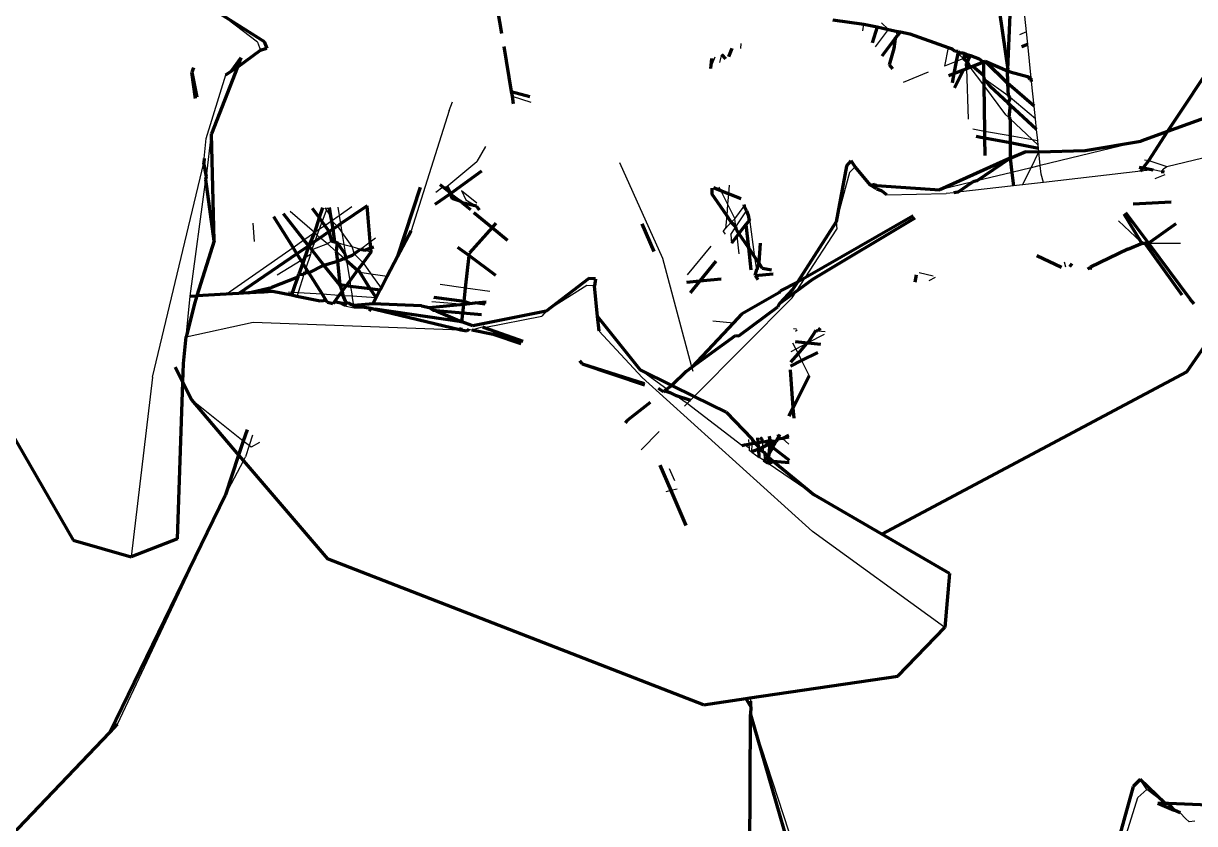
# Model space of a CAD drawing. Header units: millimetres. Extents: x 4307 to 31003, y 2809 to 20009.
# Drawn here: x 14715.29 to 14736.59, y 13281.33 to 13295.87 of the extents above; entities that cross this region are included whole.
import ezdxf

# ---------------------------------------------------------------- set-up
doc = ezdxf.new("R2010")
doc.units = ezdxf.units.MM
doc.layers.add('ProfileEdges', color=7, linetype='Continuous')

msp = doc.modelspace()

# ---------------------------------------------------------------- linework, layer by layer
for p, q in [((14733.532, 13295.719), (14733.432, 13296.675)), ((14719.552, 13295.536), (14718.865, 13296.053)), ((14730.557, 13295.739), (14730.574, 13295.864)), ((14730.895, 13295.886), (14731.026, 13295.767)), ((14730.784, 13295.447), (14731.026, 13295.767)), ((14731.184, 13295.649), (14731.165, 13295.737)), ((14731.206, 13295.728), (14731.184, 13295.649)), ((14733.532, 13295.719), (14733.404, 13295.667)), ((14733.555, 13295.498), (14733.532, 13295.719)), ((14719.552, 13295.536), (14719.604, 13295.39)), ((14728.34, 13295.507), (14728.332, 13295.416)), ((14732.11, 13295.438), (14732.044, 13295.1)), ((14733.619, 13294.879), (14733.555, 13295.498)), ((14727.785, 13295.053), (14727.871, 13295.27)), ((14727.989, 13295.309), (14727.951, 13295.163)), ((14732.388, 13295.238), (14732.256, 13295.185)), ((14732.388, 13295.238), (14732.282, 13295.326)), ((14732.439, 13295.258), (14732.388, 13295.238)), ((14732.439, 13295.258), (14732.437, 13295.318)), ((14732.515, 13295.289), (14732.439, 13295.258)), ((14732.479, 13295.217), (14732.439, 13295.258)), ((14731.745, 13294.989), (14731.287, 13294.802)), ((14732.256, 13295.185), (14732.044, 13295.1)), ((14732.48, 13294.131), (14732.446, 13295.056)), ((14732.756, 13294.751), (14732.508, 13295.081)), ((14718.617, 13293.782), (14718.971, 13294.941)), ((14733.197, 13294.561), (14732.754, 13294.876)), ((14733.622, 13294.848), (14733.619, 13294.879)), ((14733.625, 13294.818), (14733.622, 13294.848)), ((14733.672, 13294.37), (14733.625, 13294.818)), ((14733.159, 13294.213), (14732.756, 13294.751)), ((14723.036, 13294.29), (14723.093, 13294.447)), ((14724.177, 13294.554), (14724.518, 13294.445)), ((14733.696, 13294.143), (14733.236, 13294.528)), ((14733.696, 13294.143), (14733.672, 13294.37)), ((14723.036, 13294.29), (14722.341, 13292.105)), ((14733.159, 13294.213), (14733.209, 13294.165)), ((14733.235, 13294.141), (14733.636, 13293.763)), ((14733.716, 13293.946), (14733.696, 13294.143)), ((14732.558, 13293.956), (14732.769, 13293.918)), ((14732.769, 13293.918), (14733.234, 13293.835)), ((14733.737, 13293.745), (14733.716, 13293.946)), ((14736.084, 13293.273), (14738.769, 13293.917)), ((14718.58, 13293.421), (14718.617, 13293.782)), ((14718.619, 13293.094), (14718.715, 13293.869)), ((14733.234, 13293.835), (14733.636, 13293.763)), ((14733.636, 13293.763), (14733.737, 13293.745)), ((14733.636, 13293.763), (14733.746, 13293.659)), ((14733.746, 13293.659), (14733.737, 13293.745)), ((14735.613, 13293.732), (14733.784, 13293.291)), ((14723.695, 13293.635), (14723.536, 13293.365)), ((14733.615, 13293.25), (14733.758, 13293.543)), ((14733.751, 13293.609), (14733.746, 13293.659)), ((14733.758, 13293.543), (14733.751, 13293.609)), ((14733.784, 13293.291), (14733.758, 13293.543)), ((14717.639, 13289.443), (14718.572, 13293.342)), ((14722.992, 13292.912), (14723.536, 13293.365)), ((14726.92, 13291.598), (14726.139, 13293.341)), ((14733.784, 13293.291), (14733.615, 13293.25)), ((14733.8, 13293.136), (14733.784, 13293.291)), ((14735.679, 13293.397), (14735.758, 13293.383)), ((14735.758, 13293.383), (14736.084, 13293.273)), ((14730.313, 13293.164), (14730.073, 13292.265)), ((14730.42, 13293.268), (14730.313, 13293.164)), ((14733.264, 13293.166), (14732.629, 13293.013)), ((14733.615, 13293.25), (14733.264, 13293.166)), ((14733.463, 13292.94), (14733.615, 13293.25)), ((14733.841, 13292.983), (14733.8, 13293.136)), ((14735.613, 13293.186), (14733.841, 13292.983)), ((14735.838, 13293.212), (14735.613, 13293.186)), ((14735.982, 13293.185), (14735.838, 13293.212)), ((14736.049, 13293.122), (14735.866, 13293.051)), ((14736.024, 13293.233), (14735.982, 13293.185)), ((14736.024, 13293.233), (14736.084, 13293.273)), ((14718.326, 13290.916), (14718.612, 13293.037)), ((14722.793, 13292.805), (14722.922, 13292.902)), ((14722.922, 13292.902), (14722.992, 13292.912)), ((14727.938, 13292.901), (14727.974, 13292.83)), ((14728.127, 13292.936), (14728.113, 13292.776)), ((14732.556, 13292.995), (14731.954, 13292.85)), ((14733.294, 13292.921), (14732.283, 13292.805)), ((14733.463, 13292.94), (14733.294, 13292.921)), ((14733.841, 13292.983), (14733.463, 13292.94)), ((14723.259, 13292.839), (14723.336, 13292.667)), ((14723.259, 13292.839), (14723.539, 13292.612)), ((14723.336, 13292.667), (14723.53, 13292.55)), ((14727.974, 13292.83), (14728.098, 13292.587)), ((14728.113, 13292.776), (14728.098, 13292.587)), ((14730.993, 13292.757), (14732.071, 13292.781)), ((14732.209, 13292.796), (14732.071, 13292.781)), ((14720.584, 13292.071), (14720.146, 13292.453)), ((14720.726, 13292.268), (14720.802, 13292.478)), ((14720.771, 13292.523), (14720.802, 13292.478)), ((14720.802, 13292.478), (14720.819, 13292.526)), ((14720.802, 13292.478), (14720.879, 13292.368)), ((14721.009, 13292.535), (14721.033, 13292.385)), ((14721.033, 13292.385), (14721.267, 13292.548)), ((14728.098, 13292.587), (14728.081, 13292.381)), ((14728.098, 13292.587), (14728.232, 13292.322)), ((14728.232, 13292.322), (14728.401, 13292.553)), ((14728.25, 13292.175), (14728.439, 13292.466)), ((14719.464, 13292.241), (14719.49, 13291.91)), ((14720.678, 13292.137), (14720.726, 13292.268)), ((14720.772, 13292.203), (14720.892, 13292.286)), ((14720.892, 13292.286), (14721.033, 13292.385)), ((14720.892, 13292.286), (14721.003, 13292.191)), ((14721.033, 13292.385), (14721.059, 13292.229)), ((14721.059, 13292.229), (14721.083, 13292.076)), ((14728.081, 13292.381), (14728.061, 13292.143)), ((14728.061, 13292.143), (14728.161, 13292.263)), ((14728.161, 13292.263), (14728.232, 13292.322)), ((14728.25, 13292.175), (14728.232, 13292.322)), ((14728.503, 13292.314), (14728.471, 13292.389)), ((14728.594, 13291.627), (14728.503, 13292.314)), ((14730.073, 13292.265), (14730.083, 13292.134)), ((14735.205, 13292.285), (14735.616, 13291.898)), ((14720.394, 13291.939), (14720.584, 13292.071)), ((14720.584, 13292.071), (14720.678, 13292.137)), ((14720.637, 13292.024), (14720.584, 13292.071)), ((14720.597, 13291.914), (14720.637, 13292.024)), ((14720.637, 13292.024), (14720.678, 13292.137)), ((14720.691, 13291.978), (14720.637, 13292.024)), ((14720.678, 13292.137), (14720.772, 13292.203)), ((14721.003, 13292.191), (14721.083, 13292.076)), ((14721.083, 13292.076), (14721.265, 13291.816)), ((14721.083, 13292.076), (14721.119, 13291.856)), ((14728.019, 13292.092), (14728.061, 13292.143)), ((14728.019, 13292.092), (14728.053, 13292.045)), ((14728.159, 13292.034), (14728.25, 13292.175)), ((14728.159, 13292.034), (14728.171, 13291.881)), ((14728.31, 13291.688), (14728.271, 13292.011)), ((14729.509, 13291.25), (14730.083, 13292.134)), ((14718.979, 13290.953), (14720.195, 13291.8)), ((14720.195, 13291.8), (14720.394, 13291.939)), ((14720.54, 13291.756), (14720.597, 13291.914)), ((14720.82, 13291.865), (14720.54, 13291.756)), ((14720.82, 13291.865), (14720.691, 13291.978)), ((14720.901, 13291.916), (14720.82, 13291.865)), ((14720.978, 13291.727), (14720.82, 13291.865)), ((14720.995, 13291.89), (14721.119, 13291.856)), ((14721.119, 13291.856), (14721.265, 13291.816)), ((14721.119, 13291.856), (14721.149, 13291.675)), ((14721.265, 13291.816), (14721.424, 13291.773)), ((14721.265, 13291.816), (14721.305, 13291.683)), ((14721.424, 13291.773), (14721.6, 13291.906)), ((14721.6, 13291.906), (14721.697, 13291.979)), ((14727.366, 13291.305), (14727.799, 13291.827)), ((14735.749, 13291.879), (14736.333, 13291.878)), ((14720.403, 13291.605), (14720.341, 13291.566)), ((14720.511, 13291.672), (14720.403, 13291.605)), ((14720.511, 13291.672), (14720.431, 13291.423)), ((14720.52, 13291.701), (14720.511, 13291.672)), ((14720.52, 13291.701), (14720.54, 13291.756)), ((14721.124, 13291.6), (14720.978, 13291.727)), ((14721.149, 13291.675), (14721.124, 13291.6)), ((14721.167, 13291.563), (14721.124, 13291.6)), ((14721.305, 13291.683), (14721.47, 13291.523)), ((14721.503, 13291.751), (14721.616, 13291.72)), ((14727.443, 13289.651), (14726.92, 13291.598)), ((14728.631, 13291.4), (14728.594, 13291.627)), ((14720.341, 13291.566), (14719.907, 13291.295)), ((14720.431, 13291.423), (14720.408, 13291.353)), ((14721.167, 13291.563), (14721.226, 13291.194)), ((14721.47, 13291.523), (14721.611, 13291.322)), ((14734.249, 13291.445), (14734.226, 13291.533)), ((14720.394, 13291.308), (14720.289, 13290.983)), ((14721.226, 13291.194), (14721.243, 13291.094)), ((14721.409, 13291.351), (14721.611, 13291.322)), ((14721.611, 13291.322), (14721.909, 13291.278)), ((14721.611, 13291.322), (14721.795, 13291.058)), ((14729.351, 13291.008), (14729.509, 13291.25)), ((14731.838, 13291.282), (14731.58, 13291.337)), ((14731.87, 13291.256), (14731.755, 13291.197)), ((14720.11, 13290.994), (14720.187, 13290.989)), ((14720.187, 13290.989), (14720.289, 13290.983)), ((14720.289, 13290.983), (14720.266, 13290.911)), ((14720.289, 13290.983), (14720.723, 13290.955)), ((14720.723, 13290.955), (14721.034, 13290.935)), ((14721.034, 13290.935), (14721.101, 13290.93)), ((14721.243, 13291.094), (14721.271, 13290.919)), ((14722.871, 13291.136), (14723.334, 13291.068)), ((14723.334, 13291.068), (14723.772, 13291.004)), ((14725.536, 13291.11), (14724.798, 13290.645)), ((14725.678, 13291.101), (14725.536, 13291.11)), ((14729.273, 13290.887), (14729.351, 13291.008)), ((14718.25, 13290.175), (14718.326, 13290.916)), ((14721.131, 13290.735), (14721.002, 13290.799)), ((14721.101, 13290.93), (14721.271, 13290.919)), ((14721.307, 13290.699), (14721.131, 13290.735)), ((14721.271, 13290.919), (14721.707, 13290.891)), ((14721.299, 13290.748), (14721.271, 13290.919)), ((14721.299, 13290.748), (14721.307, 13290.699)), ((14722.722, 13290.818), (14723.301, 13290.772)), ((14727.49, 13289.093), (14729.273, 13290.887)), ((14721.607, 13290.699), (14721.307, 13290.699)), ((14723.671, 13290.344), (14724.72, 13290.549)), ((14724.798, 13290.645), (14724.72, 13290.549)), ((14718.25, 13290.175), (14719.471, 13290.442)), ((14719.471, 13290.442), (14723.248, 13290.305)), ((14723.395, 13290.317), (14723.448, 13290.306)), ((14723.448, 13290.306), (14723.641, 13290.355)), ((14727.826, 13290.468), (14728.202, 13290.432)), ((14729.293, 13290.328), (14729.351, 13290.323)), ((14729.361, 13290.299), (14729.33, 13290.276)), ((14725.761, 13290.279), (14726.544, 13289.439)), ((14729.852, 13290.216), (14729.559, 13290.065)), ((14729.739, 13290.286), (14729.873, 13290.273)), ((14729.338, 13289.951), (14729.247, 13289.904)), ((14729.279, 13290.068), (14729.338, 13289.951)), ((14729.535, 13290.052), (14729.338, 13289.951)), ((14729.338, 13289.951), (14729.378, 13289.872)), ((14729.378, 13289.872), (14729.441, 13289.745)), ((14729.441, 13289.745), (14729.582, 13289.464)), ((14717.639, 13289.443), (14717.254, 13286.178)), ((14726.995, 13289.225), (14726.507, 13289.575)), ((14727.472, 13289.546), (14727.45, 13289.625)), ((14729.641, 13286.634), (14726.544, 13289.439)), ((14719.29, 13288.282), (14718.348, 13289.03)), ((14727.049, 13289.165), (14726.995, 13289.225)), ((14727.36, 13288.963), (14727.144, 13289.118)), ((14727.36, 13288.963), (14727.422, 13289.025)), ((14727.422, 13289.025), (14727.49, 13289.093)), ((14727.312, 13288.914), (14727.36, 13288.963)), ((14728.355, 13288.202), (14727.36, 13288.963)), ((14719.456, 13288.387), (14719.395, 13288.198)), ((14726.523, 13288.121), (14726.853, 13288.452)), ((14729.028, 13288.362), (14728.991, 13288.391)), ((14719.395, 13288.198), (14719.29, 13288.282)), ((14719.395, 13288.198), (14719.33, 13287.995)), ((14719.432, 13288.169), (14719.395, 13288.198)), ((14719.583, 13288.254), (14719.432, 13288.169)), ((14728.489, 13288.152), (14728.407, 13288.211)), ((14728.479, 13288.31), (14728.484, 13288.225)), ((14728.484, 13288.225), (14728.489, 13288.152)), ((14728.547, 13288.235), (14728.536, 13288.319)), ((14728.538, 13288.077), (14728.547, 13288.235)), ((14728.727, 13288.315), (14728.723, 13288.348)), ((14728.745, 13288.17), (14728.733, 13288.268)), ((14728.757, 13288.077), (14728.745, 13288.17)), ((14729.093, 13288.326), (14729.028, 13288.362)), ((14729.212, 13288.222), (14729.093, 13288.326)), ((14719.295, 13287.923), (14719.33, 13287.995)), ((14728.489, 13288.152), (14728.492, 13288.109)), ((14728.538, 13288.077), (14728.492, 13288.109)), ((14728.538, 13288.077), (14728.674, 13287.985)), ((14728.752, 13287.931), (14728.674, 13287.985)), ((14728.772, 13287.949), (14728.757, 13288.077)), ((14718.966, 13287.303), (14719.295, 13287.923)), ((14727.034, 13287.784), (14727.13, 13287.565)), ((14729.671, 13287.303), (14728.833, 13287.875)), ((14727.067, 13287.38), (14726.975, 13287.359)), ((14727.18, 13287.405), (14727.067, 13287.38)), ((14717.004, 13283.133), (14718.966, 13287.303)), ((14732.05, 13284.893), (14729.641, 13286.634)), ((14728.5, 13283.609), (14728.518, 13283.55)), ((14728.516, 13283.309), (14729.31, 13280.88)), ((14735.721, 13281.947), (14735.601, 13282.129)), ((14735.14, 13280.457), (14735.56, 13281.8)), ((14735.56, 13281.8), (14735.721, 13281.947)), ((14736.05, 13281.696), (14735.721, 13281.947)), ((14736.426, 13281.415), (14736.326, 13281.521)), ((14736.426, 13281.415), (14736.493, 13281.358)), ((14736.594, 13281.371), (14736.493, 13281.358))]:
    msp.add_line(p, q)
at = {"layer": 'ProfileEdges', "lineweight": 211}
for p, q in [((14723.879, 13296.335), (14723.987, 13295.692)), ((14732.995, 13296.42), (14733.191, 13295.04)), ((14718.865, 13296.053), (14719.67, 13295.548)), ((14733.191, 13295.04), (14733.24, 13296.175)), ((14730.011, 13295.943), (14730.574, 13295.864)), ((14730.574, 13295.864), (14730.817, 13295.812)), ((14730.817, 13295.812), (14730.727, 13295.52)), ((14730.817, 13295.812), (14731.026, 13295.767)), ((14731.026, 13295.767), (14731.165, 13295.737)), ((14731.145, 13295.598), (14731.184, 13295.649)), ((14731.165, 13295.737), (14731.239, 13295.721)), ((14731.239, 13295.721), (14731.184, 13295.649)), ((14731.239, 13295.721), (14731.409, 13295.685)), ((14731.409, 13295.685), (14732.11, 13295.438)), ((14719.604, 13295.39), (14719.72, 13295.428)), ((14719.67, 13295.548), (14719.72, 13295.428)), ((14724.026, 13295.455), (14724.163, 13294.638)), ((14728.12, 13295.276), (14728.18, 13295.426)), ((14730.908, 13295.288), (14731.145, 13295.598)), ((14731.119, 13295.416), (14731.037, 13295.123)), ((14731.145, 13295.598), (14731.119, 13295.416)), ((14732.11, 13295.438), (14732.179, 13295.413)), ((14732.179, 13295.413), (14732.221, 13295.378)), ((14733.445, 13295.454), (14733.555, 13295.498)), ((14719.248, 13295.249), (14719.07, 13295.009)), ((14719.184, 13295.082), (14719.604, 13295.39)), ((14719.248, 13295.249), (14719.184, 13295.082)), ((14727.802, 13295.236), (14727.785, 13295.053)), ((14727.989, 13295.309), (14728.058, 13295.234)), ((14732.221, 13295.378), (14732.291, 13295.372)), ((14732.282, 13295.326), (14732.256, 13295.185)), ((14732.291, 13295.372), (14732.282, 13295.326)), ((14732.291, 13295.372), (14732.312, 13295.343)), ((14732.312, 13295.343), (14732.382, 13295.338)), ((14732.382, 13295.338), (14732.407, 13295.307)), ((14732.382, 13295.338), (14732.437, 13295.318)), ((14732.407, 13295.307), (14732.388, 13295.238)), ((14732.388, 13295.238), (14732.459, 13295.178)), ((14732.437, 13295.318), (14732.515, 13295.289)), ((14732.459, 13295.178), (14732.479, 13295.217)), ((14732.479, 13295.217), (14732.515, 13295.289)), ((14732.515, 13295.289), (14732.675, 13295.23)), ((14732.675, 13295.23), (14732.726, 13295.187)), ((14732.748, 13295.203), (14732.75, 13295.177)), ((14736.094, 13293.907), (14737.037, 13295.319)), ((14718.385, 13295.068), (14718.356, 13294.988)), ((14718.419, 13294.51), (14718.356, 13294.988)), ((14718.356, 13294.988), (14718.448, 13294.533)), ((14719.184, 13295.082), (14718.715, 13293.869)), ((14718.971, 13294.941), (14719.07, 13295.009)), ((14719.07, 13295.009), (14719.184, 13295.082)), ((14731.037, 13295.123), (14731.094, 13295.049)), ((14732.256, 13295.185), (14732.214, 13294.964)), ((14732.214, 13294.964), (14732.386, 13295.032)), ((14732.221, 13294.705), (14732.386, 13295.032)), ((14732.386, 13295.032), (14732.446, 13295.056)), ((14732.443, 13295.145), (14732.459, 13295.178)), ((14732.446, 13295.056), (14732.443, 13295.145)), ((14732.446, 13295.056), (14732.508, 13295.081)), ((14732.459, 13295.178), (14732.508, 13295.081)), ((14732.508, 13295.081), (14732.554, 13295.099)), ((14732.554, 13295.099), (14732.75, 13295.177)), ((14732.554, 13295.099), (14732.753, 13294.932)), ((14732.726, 13295.187), (14732.75, 13295.177)), ((14732.75, 13295.177), (14732.783, 13295.191)), ((14732.75, 13295.177), (14732.753, 13294.932)), ((14732.783, 13295.191), (14733.19, 13294.786)), ((14732.783, 13295.191), (14733.19, 13295.011)), ((14733.186, 13294.908), (14733.19, 13295.011)), ((14733.19, 13295.011), (14733.191, 13295.04)), ((14733.19, 13295.011), (14733.237, 13294.993)), ((14733.237, 13294.993), (14733.55, 13294.908)), ((14732.122, 13294.927), (14732.214, 13294.964)), ((14732.214, 13294.964), (14732.182, 13294.793)), ((14732.753, 13294.932), (14732.754, 13294.876)), ((14732.754, 13294.876), (14732.872, 13294.729)), ((14732.754, 13294.876), (14732.756, 13294.751)), ((14733.186, 13294.908), (14733.19, 13294.786)), ((14733.19, 13294.786), (14733.197, 13294.561)), ((14733.672, 13294.37), (14733.19, 13294.786)), ((14733.55, 13294.908), (14733.619, 13294.879)), ((14733.55, 13294.908), (14733.591, 13294.86)), ((14733.591, 13294.86), (14733.622, 13294.848)), ((14733.625, 13294.818), (14733.619, 13294.879)), ((14724.163, 13294.638), (14724.501, 13294.545)), ((14724.163, 13294.638), (14724.177, 13294.554)), ((14732.756, 13294.751), (14732.769, 13293.918)), ((14733.201, 13294.423), (14732.872, 13294.729)), ((14733.236, 13294.528), (14733.197, 13294.561)), ((14738.198, 13294.676), (14736.094, 13293.907)), ((14724.177, 13294.554), (14724.201, 13294.411)), ((14733.236, 13294.528), (14733.201, 13294.423)), ((14733.236, 13294.391), (14733.201, 13294.423)), ((14733.236, 13294.391), (14733.209, 13294.165)), ((14733.716, 13293.946), (14733.236, 13294.391)), ((14733.209, 13294.165), (14733.235, 13294.141)), ((14733.235, 13294.141), (14733.234, 13293.835)), ((14732.769, 13293.918), (14732.771, 13293.795)), ((14718.759, 13291.921), (14718.715, 13293.869)), ((14732.616, 13293.827), (14732.7, 13293.808)), ((14732.7, 13293.808), (14732.771, 13293.795)), ((14732.771, 13293.795), (14732.776, 13293.473)), ((14732.771, 13293.795), (14733.234, 13293.707)), ((14733.234, 13293.707), (14733.233, 13293.424)), ((14733.234, 13293.835), (14733.234, 13293.707)), ((14733.234, 13293.707), (14733.751, 13293.609)), ((14734.597, 13293.567), (14735.613, 13293.732)), ((14736.094, 13293.907), (14735.613, 13293.732)), ((14735.758, 13293.383), (14736.094, 13293.907)), ((14733.233, 13293.424), (14733.519, 13293.547)), ((14733.519, 13293.547), (14733.758, 13293.543)), ((14733.758, 13293.543), (14734.597, 13293.567)), ((14718.58, 13293.421), (14718.572, 13293.342)), ((14718.619, 13293.094), (14718.572, 13293.342)), ((14730.259, 13293.281), (14730.073, 13292.265)), ((14730.259, 13293.281), (14730.344, 13293.375)), ((14730.42, 13293.268), (14730.344, 13293.375)), ((14733.233, 13293.424), (14731.954, 13292.85)), ((14732.629, 13293.013), (14733.233, 13293.424)), ((14733.233, 13293.424), (14733.264, 13293.166)), ((14735.653, 13293.247), (14735.758, 13293.383)), ((14718.612, 13293.037), (14718.619, 13293.094)), ((14723.051, 13292.779), (14723.628, 13293.192)), ((14730.699, 13292.933), (14730.42, 13293.268)), ((14733.264, 13293.166), (14733.294, 13292.921)), ((14735.582, 13293.261), (14735.653, 13293.247)), ((14735.613, 13293.186), (14735.653, 13293.247)), ((14735.653, 13293.247), (14735.838, 13293.212)), ((14735.982, 13293.185), (14736.037, 13293.174)), ((14718.759, 13291.921), (14718.612, 13293.037)), ((14722.509, 13292.891), (14722.095, 13291.634)), ((14722.867, 13292.947), (14722.922, 13292.902)), ((14722.922, 13292.902), (14723.04, 13292.805)), ((14722.992, 13292.912), (14723.04, 13292.805)), ((14727.812, 13292.879), (14727.813, 13292.775)), ((14727.974, 13292.83), (14727.839, 13292.883)), ((14730.699, 13292.933), (14730.776, 13292.951)), ((14730.806, 13292.869), (14730.699, 13292.933)), ((14730.776, 13292.951), (14730.803, 13292.926)), ((14730.803, 13292.926), (14731.954, 13292.85)), ((14730.806, 13292.869), (14730.892, 13292.836)), ((14732.283, 13292.805), (14732.556, 13292.995)), ((14732.629, 13293.013), (14732.556, 13292.995)), ((14722.782, 13292.587), (14723.051, 13292.779)), ((14723.04, 13292.805), (14723.051, 13292.779)), ((14723.051, 13292.779), (14723.091, 13292.69)), ((14723.051, 13292.779), (14723.236, 13292.644)), ((14723.236, 13292.644), (14723.091, 13292.69)), ((14723.272, 13292.614), (14723.236, 13292.644)), ((14728.081, 13292.381), (14727.813, 13292.775)), ((14728.113, 13292.776), (14727.974, 13292.83)), ((14728.345, 13292.686), (14728.113, 13292.776)), ((14730.993, 13292.757), (14730.892, 13292.836)), ((14732.283, 13292.805), (14732.209, 13292.796)), ((14720.668, 13292.348), (14720.551, 13292.512)), ((14720.73, 13292.521), (14720.668, 13292.348)), ((14720.855, 13292.527), (14720.879, 13292.368)), ((14721.545, 13292.561), (14721.059, 13292.229)), ((14721.6, 13291.906), (14721.545, 13292.561)), ((14723.53, 13292.55), (14723.272, 13292.614)), ((14723.272, 13292.614), (14723.423, 13292.491)), ((14723.485, 13292.439), (14723.818, 13292.166)), ((14723.53, 13292.55), (14723.58, 13292.484)), ((14728.39, 13292.58), (14728.401, 13292.553)), ((14728.401, 13292.553), (14728.439, 13292.466)), ((14728.439, 13292.466), (14728.471, 13292.389)), ((14735.335, 13292.435), (14735.749, 13291.879)), ((14735.471, 13292.593), (14736.162, 13292.628)), ((14720.195, 13291.8), (14719.845, 13292.359)), ((14720.394, 13291.939), (14720.019, 13292.413)), ((14720.668, 13292.348), (14720.584, 13292.071)), ((14720.726, 13292.268), (14720.668, 13292.348)), ((14720.772, 13292.203), (14720.726, 13292.268)), ((14720.879, 13292.368), (14720.892, 13292.286)), ((14720.892, 13292.286), (14720.916, 13292.132)), ((14721.059, 13292.229), (14721.003, 13292.191)), ((14723.885, 13292.242), (14723.818, 13292.166)), ((14726.537, 13292.228), (14726.756, 13291.725)), ((14728.161, 13292.263), (14728.081, 13292.381)), ((14728.25, 13292.175), (14728.161, 13292.263)), ((14728.43, 13292.219), (14728.303, 13292.054)), ((14728.487, 13292.293), (14728.43, 13292.219)), ((14728.43, 13292.219), (14728.476, 13291.8)), ((14728.471, 13292.389), (14728.487, 13292.293)), ((14728.503, 13292.314), (14728.487, 13292.293)), ((14730.073, 13292.265), (14729.367, 13291.168)), ((14731.47, 13292.374), (14729.509, 13291.25)), ((14729.645, 13291.222), (14731.511, 13292.341)), ((14735.616, 13291.898), (14735.31, 13292.407)), ((14735.749, 13291.879), (14736.252, 13292.234)), ((14720.584, 13292.071), (14720.483, 13291.828)), ((14720.853, 13292.089), (14720.691, 13291.978)), ((14720.853, 13292.089), (14720.772, 13292.203)), ((14720.916, 13292.132), (14720.853, 13292.089)), ((14720.901, 13291.916), (14720.853, 13292.089)), ((14721.003, 13292.191), (14720.916, 13292.132)), ((14720.916, 13292.132), (14720.951, 13291.902)), ((14722.341, 13292.105), (14722.095, 13291.634)), ((14723.818, 13292.166), (14723.406, 13291.704)), ((14723.818, 13292.166), (14724.098, 13291.936)), ((14728.271, 13292.011), (14728.171, 13291.881)), ((14728.257, 13292.123), (14728.25, 13292.175)), ((14728.303, 13292.054), (14728.257, 13292.123)), ((14728.303, 13292.054), (14728.271, 13292.011)), ((14728.476, 13291.8), (14728.303, 13292.054)), ((14718.759, 13291.921), (14718.446, 13290.923)), ((14720.265, 13291.687), (14720.195, 13291.8)), ((14720.483, 13291.828), (14720.265, 13291.687)), ((14720.483, 13291.828), (14720.394, 13291.939)), ((14720.483, 13291.828), (14720.403, 13291.605)), ((14720.597, 13291.914), (14720.483, 13291.828)), ((14720.54, 13291.756), (14720.483, 13291.828)), ((14720.691, 13291.978), (14720.597, 13291.914)), ((14720.901, 13291.916), (14720.951, 13291.902)), ((14720.951, 13291.902), (14720.995, 13291.89)), ((14720.995, 13291.89), (14720.978, 13291.727)), ((14721.149, 13291.675), (14720.995, 13291.89)), ((14721.503, 13291.751), (14721.61, 13291.794)), ((14721.61, 13291.794), (14721.6, 13291.906)), ((14721.61, 13291.794), (14721.663, 13291.815)), ((14721.616, 13291.72), (14721.61, 13291.794)), ((14723.188, 13291.808), (14723.4, 13291.652)), ((14728.476, 13291.8), (14728.521, 13291.397)), ((14728.594, 13291.627), (14728.476, 13291.8)), ((14728.688, 13291.881), (14728.666, 13291.521)), ((14735.377, 13291.772), (14735.635, 13291.879)), ((14735.616, 13291.898), (14735.635, 13291.879)), ((14735.635, 13291.879), (14735.687, 13291.879)), ((14736.364, 13290.932), (14735.687, 13291.879)), ((14735.687, 13291.879), (14735.749, 13291.879)), ((14735.749, 13291.879), (14736.51, 13290.858)), ((14720.265, 13291.687), (14719.209, 13290.966)), ((14720.341, 13291.566), (14720.265, 13291.687)), ((14720.403, 13291.605), (14720.372, 13291.517)), ((14720.757, 13291.482), (14720.54, 13291.756)), ((14720.978, 13291.727), (14721.005, 13291.552)), ((14721.005, 13291.552), (14721.124, 13291.6)), ((14721.124, 13291.6), (14721.158, 13291.613)), ((14721.158, 13291.613), (14721.149, 13291.675)), ((14721.158, 13291.613), (14721.185, 13291.624)), ((14721.167, 13291.563), (14721.158, 13291.613)), ((14721.185, 13291.624), (14721.278, 13291.663)), ((14721.278, 13291.663), (14721.305, 13291.683)), ((14721.305, 13291.683), (14721.424, 13291.773)), ((14721.424, 13291.773), (14721.503, 13291.751)), ((14721.616, 13291.72), (14721.47, 13291.523)), ((14722.095, 13291.634), (14721.909, 13291.278)), ((14723.334, 13291.068), (14723.4, 13291.652)), ((14723.4, 13291.652), (14723.406, 13291.704)), ((14723.4, 13291.652), (14723.876, 13291.3)), ((14728.666, 13291.521), (14728.594, 13291.627)), ((14734.17, 13291.437), (14733.72, 13291.648)), ((14735.377, 13291.772), (14734.698, 13291.441)), ((14720.372, 13291.517), (14720.299, 13291.313)), ((14720.372, 13291.517), (14720.341, 13291.566)), ((14720.431, 13291.423), (14720.372, 13291.517)), ((14720.481, 13291.342), (14720.431, 13291.423)), ((14720.481, 13291.342), (14720.757, 13291.482)), ((14720.757, 13291.482), (14721.005, 13291.552)), ((14721.044, 13291.12), (14720.757, 13291.482)), ((14721.005, 13291.552), (14721.044, 13291.12)), ((14721.167, 13291.563), (14721.369, 13291.387)), ((14721.369, 13291.387), (14721.226, 13291.194)), ((14721.47, 13291.523), (14721.369, 13291.387)), ((14721.409, 13291.351), (14721.369, 13291.387)), ((14727.884, 13291.55), (14727.595, 13291.193)), ((14728.597, 13291.291), (14728.631, 13291.4)), ((14728.666, 13291.521), (14728.631, 13291.4)), ((14728.735, 13291.419), (14728.666, 13291.521)), ((14728.896, 13291.391), (14728.735, 13291.419)), ((14734.359, 13291.503), (14734.314, 13291.451)), ((14734.648, 13291.412), (14734.698, 13291.441)), ((14734.698, 13291.441), (14734.69, 13291.395)), ((14720.281, 13291.263), (14719.806, 13291.073)), ((14720.281, 13291.263), (14720.228, 13291.113)), ((14720.281, 13291.263), (14720.299, 13291.313)), ((14720.299, 13291.313), (14720.394, 13291.308)), ((14720.408, 13291.353), (14720.394, 13291.308)), ((14720.408, 13291.353), (14720.481, 13291.342)), ((14720.723, 13290.955), (14720.481, 13291.342)), ((14721.226, 13291.194), (14721.16, 13291.105)), ((14721.596, 13291.047), (14721.409, 13291.351)), ((14721.909, 13291.278), (14721.795, 13291.058)), ((14725.573, 13291.234), (14724.798, 13290.645)), ((14725.693, 13291.233), (14725.573, 13291.234)), ((14725.693, 13291.233), (14725.678, 13291.101)), ((14727.357, 13291.17), (14727.595, 13291.193)), ((14727.595, 13291.193), (14727.419, 13290.975)), ((14727.595, 13291.193), (14727.982, 13291.231)), ((14728.597, 13291.291), (14728.925, 13291.323)), ((14728.597, 13291.291), (14728.648, 13291.221)), ((14729.367, 13291.168), (14729.057, 13291.014)), ((14729.367, 13291.168), (14729.284, 13291.04)), ((14729.351, 13291.008), (14729.645, 13291.222)), ((14729.509, 13291.25), (14729.367, 13291.168)), ((14731.525, 13291.306), (14731.5, 13291.171)), ((14718.979, 13290.953), (14718.446, 13290.923)), ((14719.209, 13290.966), (14718.979, 13290.953)), ((14719.383, 13290.976), (14719.209, 13290.966)), ((14719.383, 13290.976), (14719.806, 13291.073)), ((14719.662, 13290.991), (14719.383, 13290.976)), ((14719.662, 13290.991), (14719.806, 13291.073)), ((14719.824, 13291), (14719.662, 13290.991)), ((14720.168, 13290.931), (14719.824, 13291)), ((14720.187, 13290.989), (14720.168, 13290.931)), ((14720.228, 13291.113), (14720.187, 13290.989)), ((14720.799, 13290.834), (14720.723, 13290.955)), ((14721.034, 13290.935), (14720.941, 13290.809)), ((14721.089, 13291.009), (14721.034, 13290.935)), ((14721.044, 13291.12), (14721.089, 13291.009)), ((14721.16, 13291.105), (14721.044, 13291.12)), ((14721.16, 13291.105), (14721.089, 13291.009)), ((14721.089, 13291.009), (14721.101, 13290.93)), ((14721.243, 13291.094), (14721.16, 13291.105)), ((14721.596, 13291.047), (14721.243, 13291.094)), ((14721.776, 13291.023), (14721.596, 13291.047)), ((14721.707, 13290.891), (14721.596, 13291.047)), ((14721.776, 13291.023), (14721.707, 13290.891)), ((14721.795, 13291.058), (14721.776, 13291.023)), ((14723.306, 13290.82), (14723.334, 13291.068)), ((14725.734, 13290.548), (14725.678, 13291.101)), ((14729.04, 13290.981), (14728.353, 13290.588)), ((14729.284, 13291.04), (14729.04, 13290.781)), ((14729.04, 13290.981), (14729.057, 13291.014)), ((14729.04, 13290.781), (14729.351, 13291.008)), ((14718.407, 13290.798), (14718.25, 13290.175)), ((14718.326, 13290.916), (14718.446, 13290.923)), ((14718.446, 13290.923), (14718.407, 13290.798)), ((14720.266, 13290.911), (14720.168, 13290.931)), ((14720.687, 13290.825), (14720.266, 13290.911)), ((14720.799, 13290.834), (14720.687, 13290.825)), ((14720.822, 13290.798), (14720.799, 13290.834)), ((14720.918, 13290.778), (14720.822, 13290.798)), ((14720.941, 13290.809), (14720.918, 13290.778)), ((14721.002, 13290.799), (14720.941, 13290.809)), ((14721.125, 13290.778), (14721.002, 13290.799)), ((14721.101, 13290.93), (14721.154, 13290.795)), ((14721.154, 13290.795), (14721.125, 13290.778)), ((14721.154, 13290.795), (14721.131, 13290.735)), ((14721.224, 13290.78), (14721.154, 13290.795)), ((14721.224, 13290.78), (14721.299, 13290.748)), ((14721.648, 13290.776), (14721.299, 13290.748)), ((14721.299, 13290.748), (14721.607, 13290.699)), ((14721.707, 13290.891), (14721.648, 13290.776)), ((14722.533, 13290.741), (14721.648, 13290.776)), ((14722.533, 13290.741), (14722.671, 13290.71)), ((14722.671, 13290.71), (14723.301, 13290.772)), ((14723.306, 13290.82), (14722.757, 13290.893)), ((14723.282, 13290.608), (14723.301, 13290.772)), ((14723.301, 13290.772), (14723.306, 13290.82)), ((14723.301, 13290.772), (14723.41, 13290.783)), ((14723.41, 13290.783), (14723.306, 13290.82)), ((14723.41, 13290.783), (14723.51, 13290.793)), ((14723.51, 13290.793), (14723.705, 13290.812)), ((14723.69, 13290.768), (14723.51, 13290.793)), ((14729.04, 13290.781), (14729.009, 13290.721)), ((14736.584, 13290.777), (14736.51, 13290.858)), ((14721.607, 13290.699), (14721.579, 13290.644)), ((14721.607, 13290.699), (14721.684, 13290.682)), ((14723.264, 13290.45), (14721.684, 13290.682)), ((14721.684, 13290.682), (14723.248, 13290.305)), ((14722.671, 13290.71), (14722.758, 13290.652)), ((14722.8, 13290.648), (14722.758, 13290.652)), ((14723.282, 13290.608), (14722.8, 13290.648)), ((14722.8, 13290.648), (14723.264, 13290.45)), ((14723.264, 13290.45), (14723.282, 13290.608)), ((14723.624, 13290.579), (14723.282, 13290.608)), ((14724.798, 13290.645), (14723.464, 13290.378)), ((14725.734, 13290.548), (14726.507, 13289.575)), ((14725.761, 13290.279), (14725.734, 13290.548)), ((14728.353, 13290.588), (14728.202, 13290.432)), ((14728.301, 13290.196), (14729.009, 13290.721)), ((14723.248, 13290.305), (14723.253, 13290.348)), ((14723.248, 13290.305), (14723.357, 13290.283)), ((14723.464, 13290.378), (14723.264, 13290.45)), ((14723.357, 13290.283), (14723.395, 13290.317)), ((14723.448, 13290.306), (14723.836, 13290.223)), ((14723.641, 13290.355), (14723.671, 13290.344)), ((14723.671, 13290.344), (14724.373, 13290.099)), ((14728.202, 13290.432), (14727.45, 13289.625)), ((14729.783, 13290.336), (14729.739, 13290.286)), ((14736.449, 13289.539), (14736.993, 13290.325)), ((14718.201, 13289.689), (14718.25, 13290.175)), ((14723.836, 13290.223), (14724.339, 13290.055)), ((14727.45, 13289.625), (14728.244, 13290.202)), ((14728.244, 13290.202), (14728.301, 13290.196)), ((14729.325, 13290.089), (14729.559, 13290.065)), ((14729.699, 13290.29), (14729.559, 13290.065)), ((14729.699, 13290.29), (14729.739, 13290.286)), ((14729.378, 13289.872), (14729.242, 13289.717)), ((14729.535, 13290.052), (14729.378, 13289.872)), ((14729.441, 13289.745), (14729.736, 13289.894)), ((14729.559, 13290.065), (14729.535, 13290.052)), ((14729.559, 13290.065), (14729.789, 13290.041)), ((14718.189, 13289.35), (14718.201, 13289.689)), ((14725.407, 13289.738), (14725.454, 13289.683)), ((14725.454, 13289.683), (14726.586, 13289.304)), ((14725.454, 13289.683), (14726.578, 13289.329)), ((14729.241, 13289.644), (14729.441, 13289.745)), ((14718.189, 13289.35), (14718.054, 13289.624)), ((14727.081, 13289.294), (14726.507, 13289.575)), ((14727.343, 13289.547), (14727.081, 13289.294)), ((14727.343, 13289.547), (14727.45, 13289.625)), ((14729.292, 13288.884), (14729.239, 13289.575)), ((14729.292, 13288.884), (14729.582, 13289.464)), ((14736.449, 13289.539), (14730.901, 13286.588)), ((14718.092, 13286.506), (14718.189, 13289.35)), ((14718.348, 13289.03), (14718.189, 13289.35)), ((14726.931, 13289.175), (14726.838, 13289.239)), ((14727.081, 13289.294), (14726.995, 13289.225)), ((14727.49, 13289.093), (14727.081, 13289.294)), ((14714.695, 13289.08), (14716.2, 13286.477)), ((14718.348, 13289.03), (14719.206, 13288.027)), ((14726.931, 13289.175), (14726.958, 13289.197)), ((14726.995, 13289.225), (14726.958, 13289.197)), ((14726.958, 13289.197), (14727.049, 13289.165)), ((14727.049, 13289.165), (14727.144, 13289.118)), ((14727.144, 13289.118), (14727.422, 13289.025)), ((14728.073, 13288.808), (14727.49, 13289.093)), ((14726.687, 13288.982), (14726.271, 13288.652)), ((14728.073, 13288.808), (14728.536, 13288.319)), ((14729.217, 13288.733), (14729.292, 13288.884)), ((14729.307, 13288.698), (14729.292, 13288.884)), ((14726.271, 13288.652), (14726.233, 13288.61)), ((14719.359, 13288.488), (14719.29, 13288.282)), ((14729.028, 13288.362), (14729.049, 13288.4)), ((14729.209, 13288.39), (14729.093, 13288.326)), ((14719.29, 13288.282), (14719.206, 13288.027)), ((14728.355, 13288.202), (14728.407, 13288.211)), ((14728.407, 13288.211), (14728.484, 13288.225)), ((14728.484, 13288.225), (14728.547, 13288.235)), ((14728.536, 13288.319), (14728.6, 13288.245)), ((14728.547, 13288.235), (14728.6, 13288.245)), ((14728.6, 13288.245), (14728.654, 13288.254)), ((14728.6, 13288.245), (14728.66, 13288.181)), ((14728.654, 13288.254), (14728.649, 13288.337)), ((14728.654, 13288.254), (14728.733, 13288.268)), ((14728.66, 13288.181), (14728.654, 13288.254)), ((14728.663, 13288.133), (14728.66, 13288.181)), ((14728.745, 13288.17), (14728.663, 13288.133)), ((14728.691, 13288.343), (14728.727, 13288.315)), ((14728.733, 13288.268), (14728.727, 13288.315)), ((14728.733, 13288.268), (14728.778, 13288.275)), ((14728.872, 13288.23), (14728.745, 13288.17)), ((14728.778, 13288.275), (14728.865, 13288.291)), ((14728.778, 13288.275), (14728.872, 13288.23)), ((14728.852, 13288.049), (14728.872, 13288.23)), ((14728.852, 13288.049), (14728.918, 13288.166)), ((14728.856, 13288.369), (14728.865, 13288.291)), ((14728.865, 13288.291), (14728.872, 13288.23)), ((14728.865, 13288.291), (14728.979, 13288.275)), ((14728.979, 13288.275), (14728.872, 13288.23)), ((14728.872, 13288.23), (14728.918, 13288.166)), ((14728.918, 13288.166), (14728.979, 13288.275)), ((14728.918, 13288.166), (14729.216, 13287.934)), ((14729.001, 13288.314), (14728.979, 13288.275)), ((14729.001, 13288.314), (14729.028, 13288.362)), ((14729.093, 13288.326), (14729.001, 13288.314)), ((14729.21, 13288.35), (14729.093, 13288.326)), ((14719.206, 13288.027), (14718.966, 13287.303)), ((14719.206, 13288.027), (14719.295, 13287.923)), ((14728.564, 13288.098), (14728.538, 13288.077)), ((14728.663, 13288.133), (14728.564, 13288.098)), ((14728.663, 13288.133), (14728.757, 13288.077)), ((14728.674, 13287.985), (14728.663, 13288.133)), ((14728.757, 13288.077), (14728.826, 13288.003)), ((14728.772, 13287.949), (14728.826, 13288.003)), ((14728.826, 13288.003), (14728.852, 13288.049)), ((14728.826, 13288.003), (14728.848, 13287.98)), ((14728.836, 13287.903), (14728.848, 13287.98)), ((14728.848, 13287.98), (14728.852, 13288.049)), ((14728.848, 13287.98), (14728.924, 13287.917)), ((14719.295, 13287.923), (14720.822, 13286.137)), ((14726.867, 13287.845), (14727.067, 13287.38)), ((14728.752, 13287.931), (14728.777, 13287.914)), ((14728.777, 13287.914), (14728.772, 13287.949)), ((14728.833, 13287.875), (14728.777, 13287.914)), ((14728.833, 13287.875), (14728.924, 13287.917)), ((14728.833, 13287.875), (14728.836, 13287.903)), ((14728.924, 13287.917), (14729.671, 13287.303)), ((14728.924, 13287.917), (14729.217, 13287.894)), ((14727.067, 13287.38), (14727.339, 13286.745)), ((14718.966, 13287.303), (14716.863, 13282.984)), ((14730.901, 13286.588), (14729.671, 13287.303)), ((14716.2, 13286.477), (14717.254, 13286.178)), ((14718.092, 13286.506), (14717.254, 13286.178)), ((14732.131, 13285.873), (14730.901, 13286.588)), ((14727.658, 13283.485), (14720.822, 13286.137)), ((14732.131, 13285.873), (14732.05, 13284.893)), ((14731.19, 13284.004), (14732.05, 13284.893)), ((14728.5, 13283.609), (14731.19, 13284.004)), ((14727.658, 13283.485), (14728.432, 13283.599)), ((14728.432, 13283.599), (14728.5, 13283.609)), ((14728.432, 13283.599), (14728.517, 13283.446)), ((14728.517, 13283.446), (14728.518, 13283.55)), ((14728.485, 13278.513), (14728.516, 13283.309)), ((14728.517, 13283.446), (14728.516, 13283.309)), ((14728.516, 13283.309), (14729.317, 13280.532)), ((14716.863, 13282.984), (14717.004, 13283.133)), ((14714.944, 13280.968), (14716.863, 13282.984)), ((14735.47, 13281.997), (14735.108, 13280.696)), ((14735.601, 13282.129), (14735.47, 13281.997)), ((14736.05, 13281.696), (14735.601, 13282.129)), ((14735.921, 13281.695), (14736.05, 13281.696)), ((14735.921, 13281.695), (14736.219, 13281.567)), ((14736.05, 13281.696), (14736.116, 13281.697)), ((14736.219, 13281.567), (14736.116, 13281.697)), ((14736.116, 13281.697), (14736.843, 13281.664)), ((14736.326, 13281.521), (14736.219, 13281.567))]:
    msp.add_line(p, q, dxfattribs=at)

doc.saveas('drawing.dxf')
